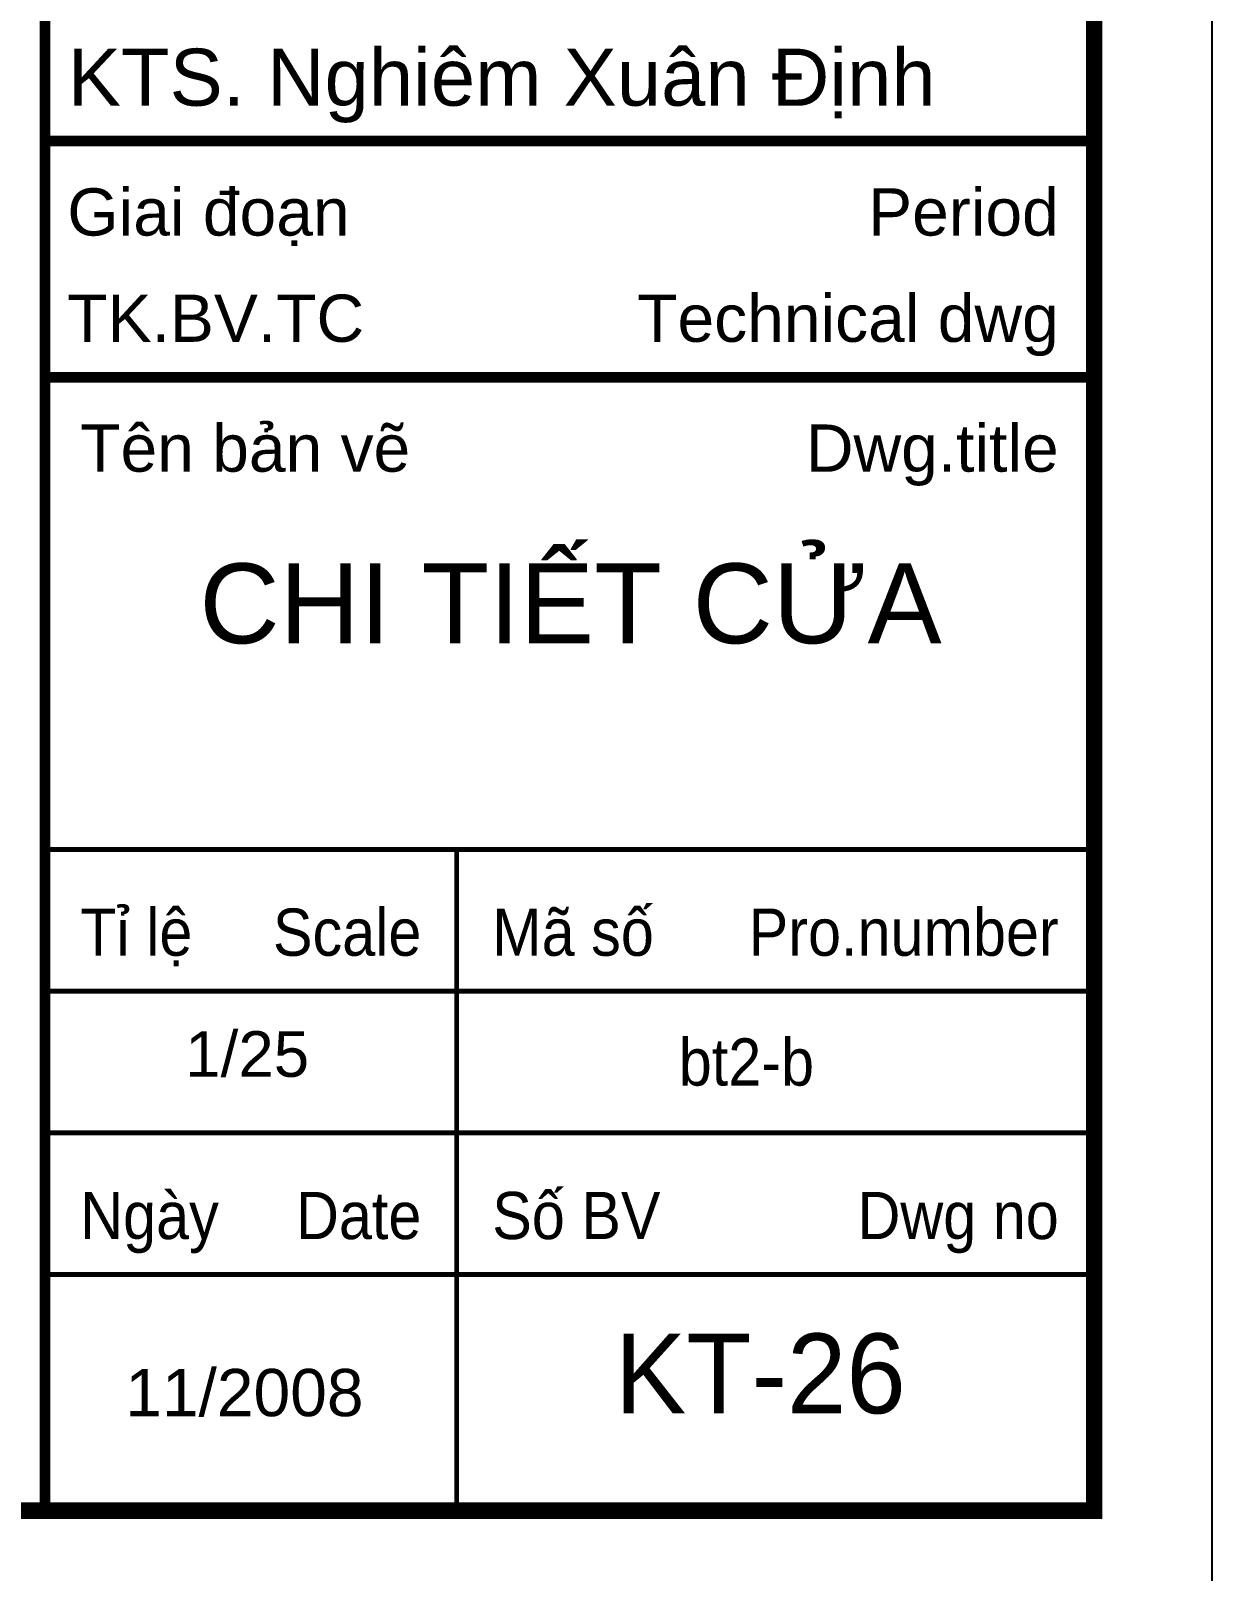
# Model space of a CAD drawing. Header units: millimetres. Extents: x -229618 to 2906, y -178063 to 96806.
# Drawn here: x -9297 to -7743, y -74719 to -72694 of the extents above; entities that cross this region are included whole.
import ezdxf
from ezdxf.enums import TextEntityAlignment as Align

# ---------------------------------------------------------------- set-up
doc = ezdxf.new("R2010")
doc.units = ezdxf.units.MM
doc.header["$LTSCALE"] = 200
doc.header["$MEASUREMENT"] = 0
doc.layers.get('DEFPOINTS').update_dxf_attribs({"linetype": 'CONTINUOUS'})
doc.layers.add('in', color=203, linetype='CONTINUOUS', lineweight=5, plot=False)
doc.layers.add('KHUNGTEN', color=7, linetype='CONTINUOUS')
doc.styles.add('Arial iso', font='vnarial_0.ttf')
doc.styles.add('TEXT1', font='Vhavan_0.ttf', dxfattribs={"height": 200})

# ---------------------------------------------------------------- blocks, each defined once
blk = doc.blocks.new('KhungA3')
at = {"layer": 'DEFPOINTS', "color": 8}
blk.add_lwpolyline([(-3.738, 3.813), (416.305, 3.813), (416.305, 300.813), (-3.738, 300.813)], close=True, dxfattribs=at)
at = {"layer": 'KHUNGTEN', "color": 4}
for points, const_width in [([(7.542, 8.987), (411.131, 8.987), (411.131, 295.639), (7.542, 295.639)], 0.724), ([(365.131, 295.639), (411.131, 295.639), (411.131, 8.987), (365.131, 8.987)], 0.466)]:
    blk.add_lwpolyline(points, close=True, dxfattribs=dict(at, const_width=const_width))
at = {"layer": 'KHUNGTEN', "color": 4, "const_width": 0.466}
for points in [[(365.131, 69.008), (411.131, 69.008)], [(365.131, 58.66), (411.131, 58.66)]]:
    blk.add_lwpolyline(points, dxfattribs=at)
at = {"layer": 'KHUNGTEN', "color": 8, "const_width": 0.207}
for points in [[(365.131, 37.963), (411.131, 37.963)], [(383.19, 37.963), (383.19, 8.987)], [(365.131, 31.754), (411.131, 31.754)], [(365.131, 25.545), (411.131, 25.545)], [(365.131, 19.336), (411.131, 19.336)]]:
    blk.add_lwpolyline(points, dxfattribs=at)
at = {"layer": 'KHUNGTEN', "color": 7, "style": 'Arial iso', "width": 1}
for s, height, p in [('KTS. Nghiªm Xu©n §Þnh', 2.5, (366.139, 70.561)), ('TK.BV.TC', 2.0697, (366.115, 60.212))]:
    blk.add_text(s, height=height, dxfattribs=at).set_placement(p)
at = {"layer": 'KHUNGTEN', "color": 8, "style": 'Arial iso'}
for s, width, p in [('Giai ®o¹n', 1, (366.115, 64.869)), ('Tªn b¶n vÏ', 1, (366.683, 54.521)), ('TØ lÖ', 0.9, (366.683, 33.306)), ('M· sè', 0.9, (384.743, 33.306)), ('bt2-b   ', 0.9, (392.92, 27.615)), ('Ngµy', 0.9, (366.683, 20.888)), ('Sè BV', 0.9, (384.743, 20.888))]:
    blk.add_text(s, height=2.0697, dxfattribs=dict(at, width=width)).set_placement(p)
for s, width, p in [('Period', 1, (409.579, 64.869)), ('Dwg.title', 1, (409.579, 54.521)), ('Scale', 0.9, (381.638, 33.306)), ('Pro.number', 0.9, (409.579, 33.306)), ('Date', 0.9, (381.638, 20.888)), ('Dwg no', 0.9, (409.579, 20.888))]:
    blk.add_text(s, height=2.0697, dxfattribs=dict(at, width=width)).set_placement(p, align=Align.RIGHT)
at = {"layer": 'KHUNGTEN', "color": 7, "style": 'Arial iso', "width": 1}
blk.add_text('Technical dwg', height=2.06969, dxfattribs=at).set_placement((409.579, 60.212), align=Align.RIGHT)
at = {"layer": 'KHUNGTEN', "color": 7, "style": 'Arial iso'}
blk.add_text('11/2008', height=2.0697, dxfattribs=at).set_placement((373.877, 14.162), align=Align.MIDDLE_CENTER)

msp = doc.modelspace()

# ---------------------------------------------------------------- linework, layer by layer
at = {"layer": 'in', "linetype": 'Continuous'}
msp.add_lwpolyline([(-20344.3, -65884.9), (-7743, -65884.9), (-7743, -74794.9), (-20344.3, -74794.9)], close=True, dxfattribs=at)

# ---------------------------------------------------------------- block references
at = {"layer": 'KHUNGTEN'}
ref = msp.add_blockref('KhungA3', (-20232.2, -74909.3), dxfattribs=dict(at, xscale=30, yscale=30, zscale=30.00000000000154))
ref.add_attrib('TENBANVE', '    chi tiÕt cöa   ', dxfattribs={"color": 1, "height": 105, "style": 'TEXT1', "width": 1.103239}).set_placement((-9237.2, -73499.3), (-7977.2, -73499.3), align=Align.FIT)
ref.add_attrib('SOBANVE', 'kt-26', dxfattribs={"color": 1, "height": 105, "style": 'TEXT1'}).set_placement((-8337.2, -74459.3), align=Align.MIDDLE_CENTER)
ref.add_attrib('TILE', '1/25', dxfattribs={"color": 1, "height": 60, "style": 'Arial iso'}).set_placement((-9012.2, -74039.3), align=Align.MIDDLE_CENTER)

doc.saveas('drawing.dxf')
